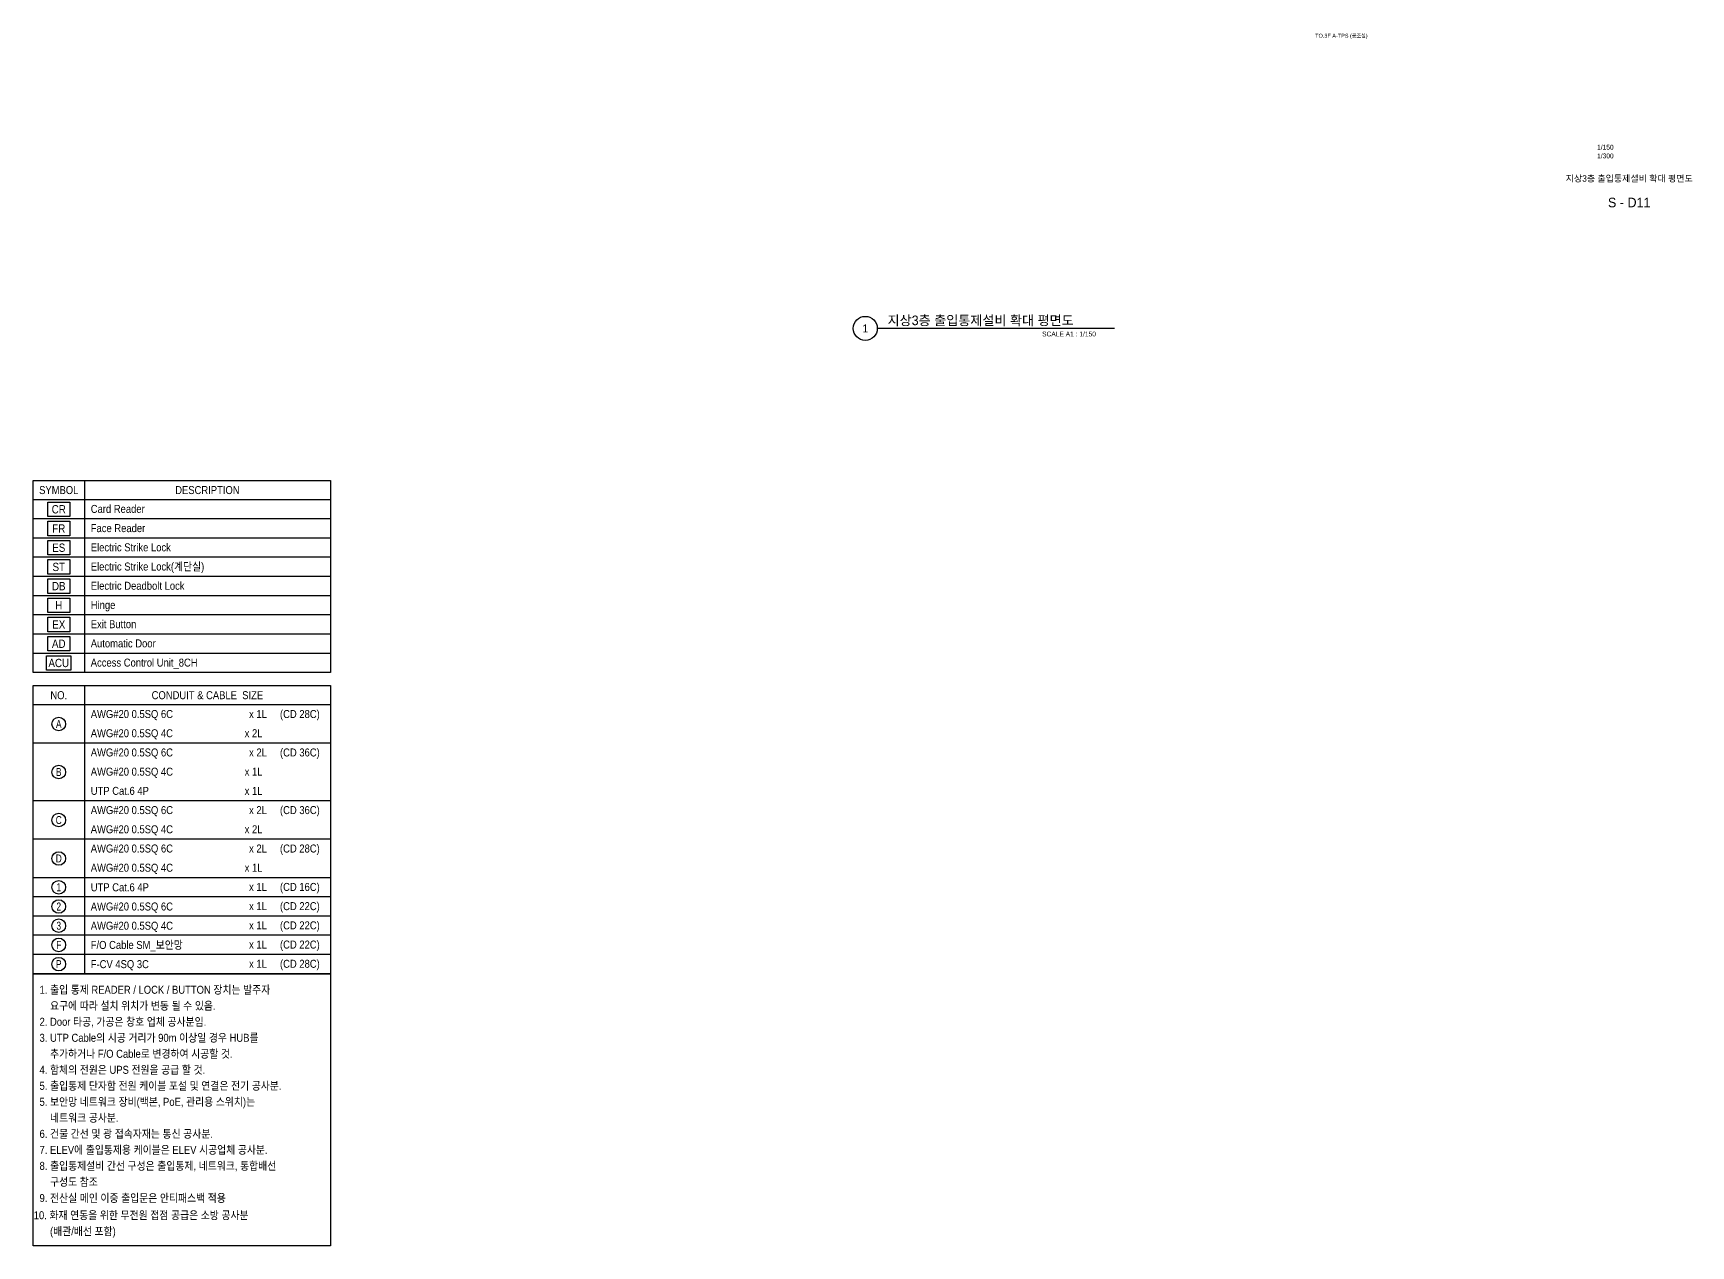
# Model space of a CAD drawing. Header units: millimetres. Extents: x 88230 to 502050, y -351975 to 882900.
# Drawn here: x 219339 to 374700, y 97787 to 211410 of the extents above; entities that cross this region are included whole.
import ezdxf
from ezdxf.enums import TextEntityAlignment as Align

# ---------------------------------------------------------------- set-up
doc = ezdxf.new("R2010")
doc.units = ezdxf.units.MM
doc.header["$LTSCALE"] = 150
for name, color, linetype in [('-----20 General Symbol', 3, 'Continuous'), ('-----29 Cable Schedule', 1, 'Continuous'), ('-----29 Indicator', 1, 'Continuous'), ('-----30 Text', 2, 'Continuous'), ('-----41 Drawing Title', 2, 'Continuous'), ('-----42 Drawing Number', 2, 'Continuous'), ('-----43 Drawing Scale', 3, 'Continuous')]:
    doc.layers.add(name, color=color, linetype=linetype)
doc.styles.add('ELEC', font='')
doc.styles.get('ELEC').set_extended_font_data('Dotum')

# ---------------------------------------------------------------- blocks, each defined once
blk = doc.blocks.new('A$Cb6f7ff96')
at = {"layer": '-----20 General Symbol', "color": 1}
for points in [[(-29521, -10719), (-29521, -12079), (-31600, -12079), (-31600, -10719)], [(-29521, -12519), (-29521, -13879), (-31600, -13879), (-31600, -12519)], [(-29521, -14319), (-29521, -15679), (-31600, -15679), (-31600, -14319)], [(-29521, -16119), (-29521, -17479), (-31600, -17479), (-31600, -16119)], [(-29521, -17919), (-29521, -19279), (-31600, -19279), (-31600, -17919)], [(-29521, -19719), (-29521, -21079), (-31600, -21079), (-31600, -19719)], [(-29521, -21519), (-29521, -22879), (-31600, -22879), (-31600, -21519)], [(-29521, -23319), (-29521, -24679), (-31600, -24679), (-31600, -23319)], [(-29421, -25119), (-29421, -26479), (-31700, -26479), (-31700, -25119)]]:
    blk.add_lwpolyline(points, close=True, dxfattribs=at)
at = {"layer": '-----29 Cable Schedule', "color": 1}
for p, q in [((-28161, -8700), (-28161, -26719)), ((-5100, -12300), (-32961, -12300)), ((-5100, -14100), (-32961, -14100)), ((-5100, -15900), (-32961, -15900)), ((-5100, -17700), (-32961, -17700)), ((-5100, -19500), (-32961, -19500)), ((-5100, -21300), (-32961, -21300)), ((-5100, -21300), (-32961, -21300)), ((-5100, -23100), (-32961, -23100)), ((-5100, -23100), (-32961, -23100)), ((-5100, -24900), (-32961, -24900)), ((-5100, -24900), (-32961, -24900)), ((-28161, -27919), (-28161, -54919)), ((-5100, -33319), (-32961, -33319)), ((-5100, -38719), (-32961, -38719)), ((-5100, -42319), (-32961, -42319)), ((-5100, -45919), (-32961, -45919)), ((-5100, -47719), (-32961, -47719)), ((-5100, -49519), (-32961, -49519)), ((-5100, -51319), (-32961, -51319)), ((-5100, -53119), (-32961, -53119))]:
    blk.add_line(p, q, dxfattribs=at)
at = {"layer": '-----29 Cable Schedule', "color": 3}
for p, q in [((-5100, -10500), (-32961, -10500)), ((-5100, -29719), (-32961, -29719))]:
    blk.add_line(p, q, dxfattribs=at)
for points in [[(-5100, -26700), (-32961, -26700), (-32961, -8700), (-5100, -8700)], [(-5100, -54919), (-32961, -54919), (-32961, -27919), (-5100, -27919)], [(-5100, -80413), (-32961, -80413), (-32961, -54919), (-5100, -54919)]]:
    blk.add_lwpolyline(points, close=True, dxfattribs=at)
at = {"layer": '-----29 Indicator', "color": 1}
for centre in [(-30561, -31519), (-30561, -36019), (-30561, -40519), (-30561, -44119), (-30561, -46819), (-30561, -48619), (-30561, -50419), (-30561, -52219), (-30561, -54019)]:
    blk.add_circle(centre, 637, dxfattribs=at)
at = {"layer": '-----20 General Symbol', "color": 3, "style": 'ELEC', "width": 0.9}
for s, p in [('CR', (-30561, -11399)), ('FR', (-30561, -13199)), ('ES', (-30561, -14999)), ('ST', (-30561, -16799)), ('DB', (-30561, -18599)), ('H', (-30561, -20399)), ('EX', (-30561, -22199)), ('AD', (-30561, -23999)), ('ACU', (-30561, -25799))]:
    blk.add_text(s, height=780, dxfattribs=at).set_placement(p, align=Align.MIDDLE_CENTER)
at = {"layer": '-----30 Text', "color": 2, "style": 'ELEC', "width": 0.9}
for s, p in [('SYMBOL', (-30561, -9600)), ('DESCRIPTION', (-16630, -9600)), ('NO.', (-30561, -28819)), ('CONDUIT & CABLE  SIZE', (-16630, -28819))]:
    blk.add_text(s, height=750, dxfattribs=at).set_placement(p, align=Align.MIDDLE)
for s, p in [('Card Reader', (-27561, -11366)), ('Face Reader', (-27561, -13166)), ('Electric Strike Lock', (-27561, -14966)), ('Electric Strike Lock(계단실)', (-27561, -16766)), ('Electric Deadbolt Lock', (-27561, -18566)), ('Hinge', (-27561, -20366)), ('Exit Button', (-27561, -22166)), ('Automatic Door', (-27561, -23966)), ('Access Control Unit_8CH', (-27561, -25766)), ('AWG#20 0.5SQ 6C', (-27561, -30585)), ('AWG#20 0.5SQ 4C', (-27561, -32385)), ('AWG#20 0.5SQ 6C', (-27561, -34185)), ('AWG#20 0.5SQ 4C', (-27561, -35985)), ('UTP Cat.6 4P', (-27561, -37785)), ('AWG#20 0.5SQ 6C', (-27561, -39585)), ('AWG#20 0.5SQ 4C', (-27561, -41385)), ('AWG#20 0.5SQ 6C', (-27561, -43185)), ('AWG#20 0.5SQ 4C', (-27561, -44985)), ('UTP Cat.6 4P', (-27561, -46819)), ('AWG#20 0.5SQ 6C', (-27561, -48619)), ('AWG#20 0.5SQ 4C', (-27561, -50419)), ('F/O Cable SM_보안망', (-27561, -52219)), ('F-CV 4SQ 3C', (-27561, -54019)), ('1. 출입 통제 READER / LOCK / BUTTON 장치는 발주자', (-32361, -56419)), ('    요구에 따라 설치 위치가 변동 될 수 있음.', (-32361, -57919)), ('2. Door 타공, 가공은 창호 업체 공사분임.', (-32361, -59419)), ('3. UTP Cable의 시공 거리가 90m 이상일 경우 HUB를', (-32361, -60919)), ('    추가하거나 F/O Cable로 변경하여 시공할 것.', (-32361, -62419)), ('4. 함체의 전원은 UPS 전원을 공급 할 것.', (-32361, -63919)), ('5. 출입통제 단자함 전원 케이블 포설 및 연결은 전기 공사분.', (-32361, -65419)), ('5. 보안망 네트워크 장비(백본, PoE, 관리용 스위치)는', (-32361, -66919)), ('    네트워크 공사분.', (-32361, -68419)), ('6. 건물 간선 및 광 접속자재는 통신 공사분.', (-32361, -69919)), ('7. ELEV에 출입통제용 케이블은 ELEV 시공업체 공사분.', (-32361, -71419)), ('8. 출입통제설비 간선 구성은 출입통제, 네트워크, 통합배선', (-32361, -72919)), ('    구성도 참조', (-32361, -74419)), ('9. 전산실 메인 이중 출입문은 안티패스백 적용', (-32361, -75937)), ('10. 화재 연동을 위한 무전원 접점 공급은 소방 공사분', (-32905, -77545)), ('    (배관/배선 포함)', (-32361, -79045))]:
    blk.add_text(s, height=750, dxfattribs=at).set_placement(p, align=Align.MIDDLE_LEFT)
for s, p in [('x 1L     (CD 28C)', (-6100, -30585)), ('x 2L     ', (-10242, -32385)), ('x 2L     (CD 36C)', (-6100, -34185)), ('x 1L     ', (-10242, -35985)), ('x 1L     ', (-10242, -37785)), ('x 2L     (CD 36C)', (-6100, -39585)), ('x 2L     ', (-10242, -41385)), ('x 2L     (CD 28C)', (-6100, -43185)), ('x 1L     ', (-10242, -44985)), ('x 1L     (CD 16C)', (-6100, -46785)), ('x 1L     (CD 22C)', (-6100, -48585)), ('x 1L     (CD 22C)', (-6100, -50385)), ('x 1L     (CD 22C)', (-6100, -52185)), ('x 1L     (CD 28C)', (-6100, -53985))]:
    blk.add_text(s, height=750, dxfattribs=at).set_placement(p, align=Align.MIDDLE_RIGHT)
at = {"layer": '-----30 Text', "transparency": 33554687, "style": 'ELEC', "width": 0.8}
for s, p in [('A', (-30561, -31519)), ('B', (-30561, -36019)), ('C', (-30561, -40519)), ('D', (-30561, -44119)), ('1', (-30561, -46819)), ('2', (-30561, -48619)), ('3', (-30561, -50419)), ('F', (-30561, -52219)), ('P', (-30561, -54019))]:
    blk.add_text(s, height=750, dxfattribs=at).set_placement(p, align=Align.MIDDLE_CENTER)

msp = doc.modelspace()

# ---------------------------------------------------------------- linework, layer by layer
at = {"layer": '-----41 Drawing Title', "color": 7}
msp.add_line((320695, 183750), (298455, 183750), dxfattribs=at)
msp.add_circle((297330, 183750), 1125, dxfattribs=at)

# ---------------------------------------------------------------- block references
at = {"layer": '-----29 Cable Schedule'}
msp.add_blockref('A$Cb6f7ff96', (252300, 178200), dxfattribs=at)

# ---------------------------------------------------------------- texts
at = {"layer": '-----41 Drawing Title', "style": 'ELEC'}
msp.add_text('지상3층 출입통제설비 확대 평면도', height=600, dxfattribs=at).set_placement((368925, 197795), align=Align.MIDDLE_CENTER)
at = {"layer": '-----41 Drawing Title', "color": 2, "style": 'ELEC'}
msp.add_text('지상3층 출입통제설비 확대 평면도', height=900, dxfattribs=at).set_placement((299414, 184050))
at = {"layer": '-----41 Drawing Title', "color": 7, "style": 'ELEC'}
msp.add_text('1', height=750, dxfattribs=at).set_placement((297330, 183750), align=Align.MIDDLE)
at = {"layer": '-----41 Drawing Title', "style": 'ELEC'}
msp.add_text('SCALE A1 : 1/150', height=450, dxfattribs=at).set_placement((318945, 183000), align=Align.RIGHT)
at = {"layer": '-----42 Drawing Number', "style": 'ELEC'}
msp.add_text('S - D11', height=900, dxfattribs=at).set_placement((368925, 195545), align=Align.MIDDLE_CENTER)
at = {"layer": '-----43 Drawing Scale', "style": 'ELEC'}
for s, p in [('1/150', (366690, 200725)), ('1/300', (366690, 199910))]:
    msp.add_text(s, height=450, dxfattribs=at).set_placement(p, align=Align.MIDDLE_CENTER)
at = {"style": 'ELEC', "width": 0.9}
msp.add_text('TO.3F A-TPS (공조실)', height=375, dxfattribs=at).set_placement((341949, 211142), align=Align.MIDDLE)

doc.saveas('drawing.dxf')
